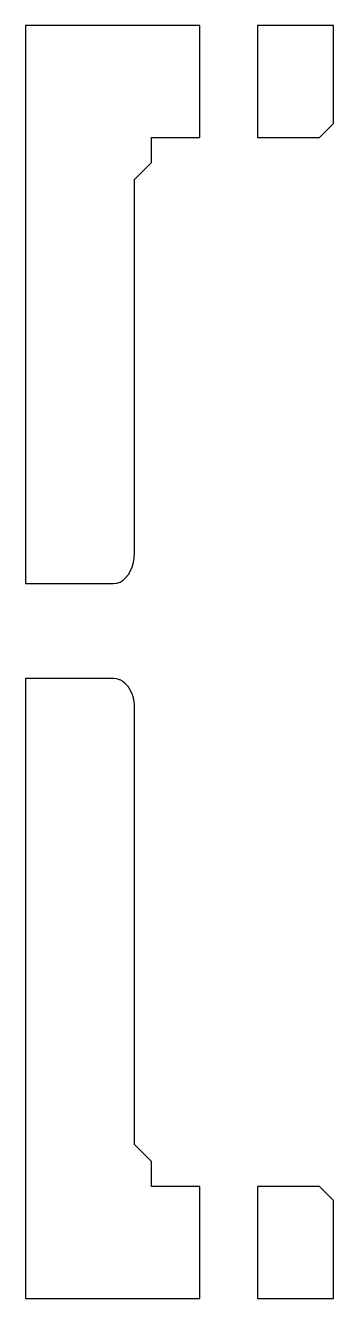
# Model space of a CAD drawing. Header units: metres. Extents: x 0 to 47.5, y 0 to 45.5.
# Drawn here: x 36.5 to 47.5, y 0 to 45.5 of the extents above.
import ezdxf

# ---------------------------------------------------------------- set-up
doc = ezdxf.new("R2010")
doc.units = ezdxf.units.M

msp = doc.modelspace()

# ---------------------------------------------------------------- linework, layer by layer
for p, q in [((42.7267, 45.5), (36.5, 45.5)), ((36.5, 45.5), (36.5, 25.5538)), ((42.7267, 41.5), (42.7267, 45.5)), ((47.5, 45.5), (44.78, 45.5)), ((44.78, 45.5), (44.78, 41.5)), ((47.5, 42), (47.5, 45.5)), ((47, 41.5), (47.5, 42)), ((41, 40.6041), (41, 41.5)), ((41, 41.5), (42.7267, 41.5)), ((44.78, 41.5), (47, 41.5)), ((40.3959, 40), (41, 40.6041)), ((40.3959, 26.6527), (40.3959, 40)), ((40.3592, 26.3135), (40.3849, 26.47)), ((40.3849, 26.47), (40.3867, 26.481)), ((40.3867, 26.481), (40.3952, 26.6393)), ((40.3952, 26.6393), (40.3959, 26.6527)), ((40.1762, 25.8767), (40.2503, 26.0035)), ((40.2503, 26.0035), (40.2527, 26.0076)), ((40.2527, 26.0076), (40.3116, 26.1483)), ((40.3116, 26.1483), (40.3142, 26.1545)), ((40.3142, 26.1545), (40.3568, 26.305)), ((40.3568, 26.305), (40.3592, 26.3135)), ((36.5, 25.5538), (39.6459, 25.5538)), ((39.6459, 25.5538), (39.7629, 25.5686)), ((39.7629, 25.5686), (39.7632, 25.5687)), ((39.7632, 25.5687), (39.7668, 25.57)), ((39.7668, 25.57), (39.8773, 25.6089)), ((39.8773, 25.6089), (39.8777, 25.609)), ((39.8777, 25.609), (39.9856, 25.6744)), ((39.9856, 25.6744), (39.9864, 25.6749)), ((39.9864, 25.6749), (40.0868, 25.7649)), ((40.0868, 25.7649), (40.1743, 25.8742)), ((40.1743, 25.8742), (40.1762, 25.8767)), ((39.6459, 22.1571), (36.5, 22.1571)), ((36.5, 22.1571), (36.5, 0)), ((39.7526, 22.1456), (39.6459, 22.1571)), ((39.7632, 22.1445), (39.7526, 22.1456)), ((39.8605, 22.1126), (39.7632, 22.1445)), ((39.8777, 22.107), (39.8605, 22.1126)), ((39.9602, 22.0603), (39.8777, 22.107)), ((39.9864, 22.0455), (39.9602, 22.0603)), ((40.0509, 21.9915), (39.9864, 22.0455)), ((40.0868, 21.9615), (40.0509, 21.9915)), ((40.1324, 21.9083), (40.0868, 21.9615)), ((40.1762, 21.8572), (40.1324, 21.9083)), ((40.2041, 21.8126), (40.1762, 21.8572)), ((40.2527, 21.735), (40.2041, 21.8126)), ((40.2658, 21.7057), (40.2527, 21.735)), ((40.3142, 21.598), (40.2658, 21.7057)), ((40.3169, 21.5891), (40.3142, 21.598)), ((40.3315, 21.5407), (40.3169, 21.5891)), ((40.3552, 21.4723), (40.3315, 21.5407)), ((40.3592, 21.4608), (40.3552, 21.4723)), ((40.3803, 21.3555), (40.3592, 21.4608)), ((40.3867, 21.3238), (40.3803, 21.3555)), ((40.3925, 21.2351), (40.3867, 21.3238)), ((40.3959, 21.1834), (40.3925, 21.2351)), ((40.3959, 5.5), (40.3959, 21.1834)), ((41, 4.89591), (40.3959, 5.5)), ((41, 4), (41, 4.89591)), ((42.7267, 4), (41, 4)), ((42.7267, 0), (42.7267, 4)), ((47, 4), (44.78, 4)), ((44.78, 4), (44.78, 0)), ((47.5, 3.5), (47, 4)), ((47.5, 0), (47.5, 3.5)), ((36.5, 0), (42.7267, 0)), ((44.78, 0), (47.5, 0))]:
    msp.add_line(p, q)

doc.saveas('drawing.dxf')
